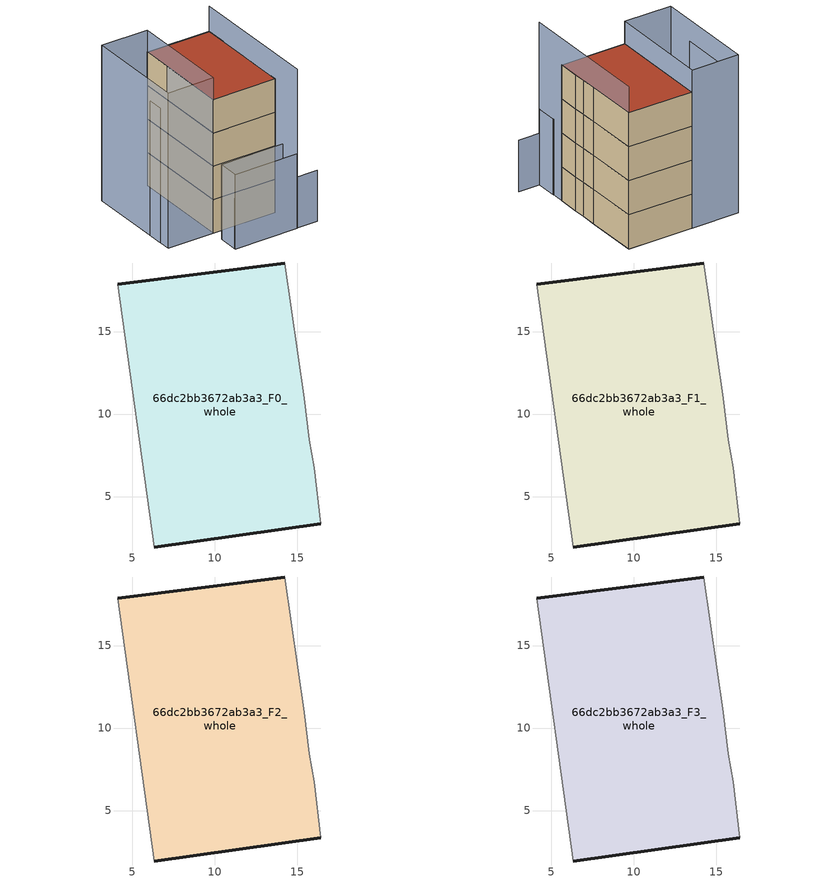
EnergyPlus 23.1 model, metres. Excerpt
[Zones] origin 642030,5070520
66dc2bb3672ab3a3_F0_whole
 floor ground (EU_floor_Construction): 16.43,3.34 16.03,6.75 15.73,8.45 15.43,10.95 14.23,19.16 4.12,17.86 6.32,1.95 z0
 wall outside (EU_wall_Construction): 16.43,3.34 6.32,1.95 / 4.12,17.86 14.23,19.16 z0:5.25
 wall adiabatic (EU_wall_Construction): 6.32,1.95 4.12,17.86 / 14.23,19.16 15.43,10.95 15.73,8.45 16.03,6.75 16.43,3.34 z0:5.25
66dc2bb3672ab3a3_F1_whole
 floor to 66dc2bb3672ab3a3_F0_whole (EU_floor_Construction): 16.43,3.34 16.03,6.75 15.73,8.45 15.43,10.95 14.23,19.16 4.12,17.86 6.32,1.95 z5.25
 wall outside (EU_wall_Construction): 16.43,3.34 6.32,1.95 / 4.12,17.86 14.23,19.16 z5.25:10.5
 wall adiabatic (EU_wall_Construction): 6.32,1.95 4.12,17.86 / 14.23,19.16 15.43,10.95 15.73,8.45 16.03,6.75 16.43,3.34 z5.25:10.5
66dc2bb3672ab3a3_F2_whole
 floor to 66dc2bb3672ab3a3_F1_whole (EU_floor_Construction): 16.43,3.34 16.03,6.75 15.73,8.45 15.43,10.95 14.23,19.16 4.12,17.86 6.32,1.95 z10.5
 wall outside (EU_wall_Construction): 16.43,3.34 6.32,1.95 / 4.12,17.86 14.23,19.16 z10.5:15.75
 wall adiabatic (EU_wall_Construction): 6.32,1.95 4.12,17.86 / 14.23,19.16 15.43,10.95 15.73,8.45 16.03,6.75 16.43,3.34 z10.5:15.75
66dc2bb3672ab3a3_F3_whole
 floor to 66dc2bb3672ab3a3_F2_whole (EU_floor_Construction): 16.43,3.34 16.03,6.75 15.73,8.45 15.43,10.95 14.23,19.16 4.12,17.86 6.32,1.95 z15.75
 wall outside (EU_wall_Construction): 16.43,3.34 6.32,1.95 / 4.12,17.86 14.23,19.16 z15.75:21
 wall adiabatic (EU_wall_Construction): 6.32,1.95 4.12,17.86 / 14.23,19.16 15.43,10.95 15.73,8.45 16.03,6.75 16.43,3.34 z15.75:21
 roof outside (EU_roof_Construction): 14.23,19.16 15.43,10.95 15.73,8.45 16.03,6.75 16.43,3.34 6.32,1.95 4.12,17.86 z21
shading: 7.01,-3.27 20.53,-1.35 z0:8; 6.6,0 16.76,1.45 / 16.76,1.45 17.23,-1.86 / 17.23,-1.86 7.07,-3.31 / 7.07,-3.31 6.6,0 z0:11.7; -3.26,16.87 -1.37,2.85 z0:21.1; 4.12,17.88 6.32,1.95 / 6.32,1.95 -1.1,0.92 / -1.1,0.92 -3.3,16.86 / -3.3,16.86 4.12,17.88 z0:24.4; 17.16,-1.96 14.23,19.16 z0:25
[Building]
EU S2 Campaign: North Axis=0; Terrain=City; Solar Distribution=FullExterior
[Site:Location]
Lyon-Bron: Latitude=45.75; Longitude=5; Time Zone=1; Elevation=198
[SizingPeriod:WeatherFileDays]
AnnualSizingPeriod: Begin Month=1; Begin Day of Month=1; End Month=12; End Day of Month=31; Day of Week for Start Day=Monday; Use Weather File Daylight Saving Period=No; Use Weather File Rain and Snow Indicators=No
[MATERIAL]
EU_InternalMass_Material: Roughness=MediumRough; Thickness=0.1; Conductivity=1; Density=1800; Specific Heat=900; Thermal Absorptance=0.9; Solar Absorptance=0.7; Visible Absorptance=0.7
[MATERIAL:NOMASS] Roughness=MediumRough; Thermal Absorptance=0.9; Solar Absorptance=0.7; Visible Absorptance=0.7
Name | Thermal Resistance
EU_wall_NoMass | 0.87146
EU_roof_NoMass | 0.842276
EU_floor_NoMass | 0.496999
[CONSTRUCTION]
EU_wall_Construction: EU_wall_NoMass
EU_roof_Construction: EU_roof_NoMass
EU_floor_Construction: EU_floor_NoMass
EU_InternalMass_Construction: EU_InternalMass_Material
[ZONE] Type=1; Multiplier=1; Ceiling Height=autocalculate; Volume=491.314; Floor Area=autocalculate; Part of Total Floor Area=Yes
66dc2bb3672ab3a3_F0_whole; 66dc2bb3672ab3a3_F1_whole; 66dc2bb3672ab3a3_F2_whole; 66dc2bb3672ab3a3_F3_whole
[INTERNALMASS] Construction=EU_InternalMass_Construction; Surface Area=163.771
Name | Zone or ZoneList
66dc2bb3672ab3a3_F0_whole_EU_InternalMass | 66dc2bb3672ab3a3_F0_whole
66dc2bb3672ab3a3_F1_whole_EU_InternalMass | 66dc2bb3672ab3a3_F1_whole
66dc2bb3672ab3a3_F2_whole_EU_InternalMass | 66dc2bb3672ab3a3_F2_whole
66dc2bb3672ab3a3_F3_whole_EU_InternalMass | 66dc2bb3672ab3a3_F3_whole
[OTHEREQUIPMENT] Fuel Type=Electricity; Design Level Calculation Method=Watts/Area; Power per Zone Floor Area=1; Fraction Latent=0; Fraction Radiant=0; Fraction Lost=0; Carbon Dioxide Generation Rate=0; EndUse Subcategory=EU_Step8_InternalGains
Name | Zone or ZoneList or Space or SpaceList | Schedule
EU_Step8_InternalGain_66dc2bb3672ab3a3_F0_whole_f000 | 66dc2bb3672ab3a3_F0_whole | EU_Step8_GainSchedule_66dc2bb3672ab3a3_F0_whole_f000
EU_Step8_InternalGain_66dc2bb3672ab3a3_F1_whole_f000 | 66dc2bb3672ab3a3_F1_whole | EU_Step8_GainSchedule_66dc2bb3672ab3a3_F1_whole_f000
EU_Step8_InternalGain_66dc2bb3672ab3a3_F2_whole_f000 | 66dc2bb3672ab3a3_F2_whole | EU_Step8_GainSchedule_66dc2bb3672ab3a3_F2_whole_f000
EU_Step8_InternalGain_66dc2bb3672ab3a3_F3_whole_f000 | 66dc2bb3672ab3a3_F3_whole | EU_Step8_GainSchedule_66dc2bb3672ab3a3_F3_whole_f000
[ZONEVENTILATION:DESIGNFLOWRATE] Schedule=EU_AlwaysOn; Design Flow Rate Calculation Method=AirChanges/Hour; Air Changes per Hour=0.425; Ventilation Type=Natural; Fan Pressure Rise=0; Fan Total Efficiency=1; Constant Term Coefficient=1; Temperature Term Coefficient=0; Velocity Term Coefficient=0; Velocity Squared Term Coefficient=0; Minimum Indoor Temperature=-100; Maximum Indoor Temperature=100; Delta Temperature=-100; Minimum Outdoor Temperature=-100; Maximum Outdoor Temperature=100; Maximum Wind Speed=40
Name | Zone or ZoneList or Space or SpaceList
EU_ConstantAir_66dc2bb3672ab3a3_F0_whole | 66dc2bb3672ab3a3_F0_whole
EU_ConstantAir_66dc2bb3672ab3a3_F1_whole | 66dc2bb3672ab3a3_F1_whole
EU_ConstantAir_66dc2bb3672ab3a3_F2_whole | 66dc2bb3672ab3a3_F2_whole
EU_ConstantAir_66dc2bb3672ab3a3_F3_whole | 66dc2bb3672ab3a3_F3_whole
[HVACTEMPLATE:THERMOSTAT] Constant Heating Setpoint=20; Constant Cooling Setpoint=50
EU_HeatOnly_66dc2bb3672ab3a3_F0_whole; EU_HeatOnly_66dc2bb3672ab3a3_F1_whole; EU_HeatOnly_66dc2bb3672ab3a3_F2_whole; EU_HeatOnly_66dc2bb3672ab3a3_F3_whole
[HVACTEMPLATE:ZONE:IDEALLOADSAIRSYSTEM] System Availability Schedule=EU_AlwaysOn; Maximum Heating Supply Air Temperature=50; Minimum Cooling Supply Air Temperature=13; Maximum Heating Supply Air Humidity Ratio=0.0156; Minimum Cooling Supply Air Humidity Ratio=0.0077; Heating Limit=NoLimit; Cooling Limit=NoLimit; Heating Availability Schedule=EU_AlwaysOn; Cooling Availability Schedule=EU_CoolingOff; Dehumidification Control Type=ConstantSensibleHeatRatio; Cooling Sensible Heat Ratio=0.7; Dehumidification Setpoint=60; Humidification Control Type=None; Humidification Setpoint=30; Outdoor Air Method=None; Outdoor Air Flow Rate per Person=0.00944; Outdoor Air Flow Rate per Zone Floor Area=0; Outdoor Air Flow Rate per Zone=0; Demand Controlled Ventilation Type=None; Outdoor Air Economizer Type=NoEconomizer; Heat Recovery Type=None; Sensible Heat Recovery Effectiveness=0.7; Latent Heat Recovery Effectiveness=0.65
Name | Template Thermostat
66dc2bb3672ab3a3_F0_whole | EU_HeatOnly_66dc2bb3672ab3a3_F0_whole
66dc2bb3672ab3a3_F1_whole | EU_HeatOnly_66dc2bb3672ab3a3_F1_whole
66dc2bb3672ab3a3_F2_whole | EU_HeatOnly_66dc2bb3672ab3a3_F2_whole
66dc2bb3672ab3a3_F3_whole | EU_HeatOnly_66dc2bb3672ab3a3_F3_whole
[SIZING:ZONE] Zone Cooling Design Supply Air Temperature Input Method=SupplyAirTemperature; Zone Cooling Design Supply Air Temperature=13; Zone Heating Design Supply Air Temperature Input Method=SupplyAirTemperature; Zone Heating Design Supply Air Temperature=50; Zone Cooling Design Supply Air Humidity Ratio=0.008; Zone Heating Design Supply Air Humidity Ratio=0.008; Cooling Design Air Flow Method=DesignDay; Cooling Design Air Flow Rate=0; Cooling Minimum Air Flow per Zone Floor Area=0.000762; Cooling Minimum Air Flow=0; Cooling Minimum Air Flow Fraction=0.2; Heating Design Air Flow Method=DesignDay; Heating Design Air Flow Rate=0; Heating Maximum Air Flow per Zone Floor Area=0.002032; Heating Maximum Air Flow=0.141576; Heating Maximum Air Flow Fraction=0.3; Account for Dedicated Outdoor Air System=No; Dedicated Outdoor Air System Control Strategy=NeutralSupplyAir; Dedicated Outdoor Air Low Setpoint Temperature for Design=autosize; Dedicated Outdoor Air High Setpoint Temperature for Design=autosize; Zone Load Sizing Method=Sensible Load Only No Latent Load; Zone Latent Cooling Design Supply Air Humidity Ratio Input Method=HumidityRatioDifference; Zone Cooling Design Supply Air Humidity Ratio Difference=0.005; Zone Latent Heating Design Supply Air Humidity Ratio Input Method=HumidityRatioDifference; Zone Humidification Design Supply Air Humidity Ratio Difference=0.005
66dc2bb3672ab3a3_F0_whole; 66dc2bb3672ab3a3_F1_whole; 66dc2bb3672ab3a3_F2_whole; 66dc2bb3672ab3a3_F3_whole
[SCHEDULE:CONSTANT]
Name | Hourly Value
EU_AlwaysOn | 1
EU_CoolingOff | 0
[SCHEDULE:FILE] Column Number=1; Rows to Skip at Top=0; Number of Hours of Data=8760; Column Separator=Comma; Interpolate to Timestep=No; Minutes per Item=60; Adjust Schedule for Daylight Savings=Yes
Name | File
EU_Step8_GainSchedule_66dc2bb3672ab3a3_F0_whole_f000 | ../../schedules/66dc2bb3672ab3a3/66dc2bb3672ab3a3_F0_whole_f000_gain.csv
EU_Step8_GainSchedule_66dc2bb3672ab3a3_F1_whole_f000 | ../../schedules/66dc2bb3672ab3a3/66dc2bb3672ab3a3_F1_whole_f000_gain.csv
EU_Step8_GainSchedule_66dc2bb3672ab3a3_F2_whole_f000 | ../../schedules/66dc2bb3672ab3a3/66dc2bb3672ab3a3_F2_whole_f000_gain.csv
EU_Step8_GainSchedule_66dc2bb3672ab3a3_F3_whole_f000 | ../../schedules/66dc2bb3672ab3a3/66dc2bb3672ab3a3_F3_whole_f000_gain.csv
